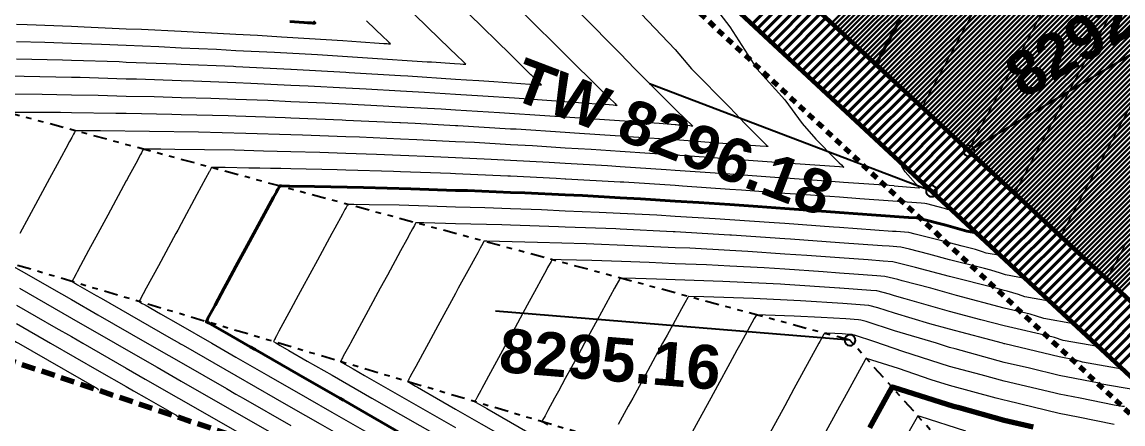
# Model space of a CAD drawing. Extents: x 2799052 to 2815686, y 1319509 to 1336143.
# Drawn here: x 2807509 to 2807529.06, y 1327782.17 to 1327789.5 of the extents above; entities that cross this region are included whole.
import ezdxf

# ---------------------------------------------------------------- set-up
doc = ezdxf.new("R2010")
doc.units = 0
doc.header["$LTSCALE"] = 0.5
doc.header["$MEASUREMENT"] = 0
for name, pattern in [('DASHED', [0.75, 0.5, -0.25]), ('DIVIDE', [1.25, 0.5, -0.25, 0, -0.25, 0, -0.25]), ('HIDDEN', [0.375, 0.25, -0.125])]:
    doc.linetypes.add(name, pattern=pattern)
for name, color, linetype, lineweight in [('C-PRKG-CONC', 2, 'Continuous', 40), ('C-Road-Asph-Hach', 110, 'Continuous', 30), ('C-Strm-Foun-Dran', 6, 'HIDDEN', 70), ('C-TOPO-BDRY', 5, 'DASHED', 70), ('C-Topo-Cont-10th', 8, 'Continuous', 13), ('C-TOPO-CONT-1FT', 7, 'Continuous', 40), ('C-TOPO-CONT-5FT', 6, 'Continuous', 70), ('C-Topo-Ridg', 160, 'DIVIDE', 25), ('C-TOPO-SPOT', 2, 'Continuous', 25), ('C-WALL', 6, 'Continuous', 60), ('C-Wall-Hach', 130, 'Continuous', 40)]:
    doc.layers.add(name, color=color, linetype=linetype, lineweight=lineweight)
doc.layers.add('C-Road-Asph-Hach-Bdry', color=64, linetype='Continuous', lineweight=25, plot=False)
doc.layers.add('C-TOPO-USER', color=40, linetype='Continuous')
doc.styles.add('Swiss 721 BT', font='swissb.ttf', dxfattribs={"height": 2})

msp = doc.modelspace()

# ---------------------------------------------------------------- linework, layer by layer
at = {"color": 0, "linetype": 'ByBlock'}
for centre, start, end in [((2807526.25, 1327787.146, 8292.799), 136.8255, 316.8255), ((2807526.25, 1327787.146, 8292.799), 316.8255, 136.8255), ((2807525.569, 1327786.414, 8296.184), 137.0444, 317.0444), ((2807525.569, 1327786.414, 8296.184), 317.0444, 137.0444), ((2807524.083, 1327783.699, 8295.163), 131.3451, 311.3451), ((2807524.083, 1327783.699, 8295.163), 311.3451, 131.3451)]:
    msp.add_arc(centre, 0.1, start, end, dxfattribs=at)
at = {"layer": 'C-PRKG-CONC'}
for p, q in [((2807526.593, 1327786.827), (2807507.963, 1327804.165)), ((2807544.894, 1327769.795), (2807526.593, 1327786.827))]:
    msp.add_line(p, q, dxfattribs=at)
at = {"layer": 'C-Road-Asph-Hach', "linetype": 'Continuous'}
for p, q in [((2807523.749, 1327789.474), (2807532.434, 1327798.158)), ((2807523.795, 1327789.431), (2807532.479, 1327798.115)), ((2807523.841, 1327789.389), (2807532.525, 1327798.072)), ((2807523.887, 1327789.346), (2807532.57, 1327798.029)), ((2807523.933, 1327789.303), (2807532.615, 1327797.986)), ((2807523.978, 1327789.261), (2807532.661, 1327797.943)), ((2807524.024, 1327789.218), (2807532.706, 1327797.9)), ((2807524.07, 1327789.176), (2807532.752, 1327797.857)), ((2807524.116, 1327789.133), (2807532.797, 1327797.814)), ((2807524.162, 1327789.09), (2807532.842, 1327797.771)), ((2807524.207, 1327789.048), (2807532.888, 1327797.728)), ((2807524.253, 1327789.005), (2807532.933, 1327797.685)), ((2807524.299, 1327788.962), (2807532.979, 1327797.642)), ((2807524.345, 1327788.92), (2807533.024, 1327797.599)), ((2807524.39, 1327788.877), (2807533.069, 1327797.556)), ((2807524.436, 1327788.835), (2807533.115, 1327797.513)), ((2807524.482, 1327788.792), (2807533.16, 1327797.47)), ((2807524.528, 1327788.749), (2807533.206, 1327797.427)), ((2807524.574, 1327788.707), (2807533.251, 1327797.384)), ((2807524.619, 1327788.664), (2807533.296, 1327797.341)), ((2807524.665, 1327788.622), (2807533.342, 1327797.298)), ((2807524.711, 1327788.579), (2807533.387, 1327797.255)), ((2807524.757, 1327788.536), (2807533.433, 1327797.212)), ((2807524.802, 1327788.494), (2807533.478, 1327797.169)), ((2807524.848, 1327788.451), (2807533.523, 1327797.126)), ((2807524.894, 1327788.409), (2807533.569, 1327797.083)), ((2807524.94, 1327788.366), (2807533.614, 1327797.04)), ((2807524.986, 1327788.323), (2807533.66, 1327796.997)), ((2807525.031, 1327788.281), (2807533.705, 1327796.954)), ((2807525.077, 1327788.238), (2807533.75, 1327796.911)), ((2807525.123, 1327788.196), (2807533.796, 1327796.868)), ((2807525.169, 1327788.153), (2807533.841, 1327796.825)), ((2807525.214, 1327788.11), (2807533.886, 1327796.782)), ((2807525.26, 1327788.068), (2807533.932, 1327796.739)), ((2807525.306, 1327788.025), (2807533.977, 1327796.696)), ((2807525.352, 1327787.983), (2807534.023, 1327796.653)), ((2807525.398, 1327787.94), (2807534.068, 1327796.61)), ((2807525.443, 1327787.897), (2807534.113, 1327796.567)), ((2807525.489, 1327787.855), (2807534.159, 1327796.524)), ((2807525.535, 1327787.812), (2807534.204, 1327796.481)), ((2807525.581, 1327787.769), (2807534.25, 1327796.438)), ((2807525.627, 1327787.727), (2807534.295, 1327796.395)), ((2807525.672, 1327787.684), (2807534.34, 1327796.352)), ((2807525.718, 1327787.642), (2807534.386, 1327796.309)), ((2807525.764, 1327787.599), (2807534.431, 1327796.266)), ((2807525.81, 1327787.556), (2807534.477, 1327796.223)), ((2807525.855, 1327787.514), (2807534.522, 1327796.18)), ((2807525.901, 1327787.471), (2807534.567, 1327796.137)), ((2807525.947, 1327787.429), (2807534.613, 1327796.094)), ((2807525.993, 1327787.386), (2807534.658, 1327796.051)), ((2807526.039, 1327787.343), (2807534.704, 1327796.008)), ((2807526.084, 1327787.301), (2807534.749, 1327795.965)), ((2807526.13, 1327787.258), (2807534.794, 1327795.922)), ((2807526.176, 1327787.216), (2807534.84, 1327795.879)), ((2807526.222, 1327787.173), (2807534.885, 1327795.836)), ((2807526.267, 1327787.13), (2807534.931, 1327795.793)), ((2807526.313, 1327787.088), (2807534.976, 1327795.75)), ((2807526.359, 1327787.045), (2807535.021, 1327795.708)), ((2807526.405, 1327787.003), (2807535.067, 1327795.665)), ((2807526.451, 1327786.96), (2807535.112, 1327795.622)), ((2807526.496, 1327786.917), (2807535.158, 1327795.579)), ((2807526.542, 1327786.875), (2807535.203, 1327795.536)), ((2807526.588, 1327786.832), (2807535.248, 1327795.493)), ((2807526.634, 1327786.79), (2807535.294, 1327795.45)), ((2807526.679, 1327786.747), (2807535.339, 1327795.407)), ((2807526.725, 1327786.704), (2807535.385, 1327795.364)), ((2807526.771, 1327786.662), (2807535.43, 1327795.321)), ((2807526.817, 1327786.619), (2807535.475, 1327795.278)), ((2807526.863, 1327786.576), (2807535.521, 1327795.235)), ((2807526.908, 1327786.534), (2807535.566, 1327795.192)), ((2807526.954, 1327786.491), (2807535.612, 1327795.149)), ((2807527, 1327786.449), (2807535.657, 1327795.106)), ((2807527.046, 1327786.406), (2807535.702, 1327795.063)), ((2807527.092, 1327786.363), (2807535.748, 1327795.02)), ((2807527.137, 1327786.321), (2807535.793, 1327794.977)), ((2807527.183, 1327786.278), (2807535.838, 1327794.934)), ((2807527.229, 1327786.236), (2807535.884, 1327794.891)), ((2807527.275, 1327786.193), (2807535.929, 1327794.848)), ((2807527.32, 1327786.15), (2807535.975, 1327794.805)), ((2807527.366, 1327786.108), (2807536.02, 1327794.762)), ((2807527.412, 1327786.065), (2807536.065, 1327794.719)), ((2807527.458, 1327786.023), (2807536.111, 1327794.676)), ((2807527.504, 1327785.98), (2807536.156, 1327794.633)), ((2807527.549, 1327785.937), (2807536.202, 1327794.59)), ((2807527.595, 1327785.895), (2807536.247, 1327794.547)), ((2807527.641, 1327785.852), (2807536.292, 1327794.504)), ((2807527.687, 1327785.81), (2807536.338, 1327794.461)), ((2807527.732, 1327785.767), (2807536.383, 1327794.418)), ((2807527.778, 1327785.724), (2807536.429, 1327794.375)), ((2807527.824, 1327785.682), (2807536.474, 1327794.332)), ((2807527.87, 1327785.639), (2807536.519, 1327794.289)), ((2807527.916, 1327785.597), (2807536.565, 1327794.246)), ((2807527.961, 1327785.554), (2807536.61, 1327794.203)), ((2807528.007, 1327785.511), (2807536.656, 1327794.16)), ((2807528.053, 1327785.469), (2807536.701, 1327794.117)), ((2807528.099, 1327785.426), (2807536.746, 1327794.074)), ((2807528.144, 1327785.383), (2807536.792, 1327794.031)), ((2807528.19, 1327785.341), (2807536.837, 1327793.988)), ((2807528.236, 1327785.298), (2807536.883, 1327793.945)), ((2807528.282, 1327785.256), (2807536.928, 1327793.902)), ((2807528.328, 1327785.213), (2807536.973, 1327793.859)), ((2807528.373, 1327785.17), (2807537.019, 1327793.816)), ((2807528.419, 1327785.128), (2807537.064, 1327793.773)), ((2807528.465, 1327785.085), (2807537.11, 1327793.73)), ((2807528.511, 1327785.043), (2807537.155, 1327793.687)), ((2807528.557, 1327785), (2807537.2, 1327793.644)), ((2807528.602, 1327784.957), (2807537.246, 1327793.601)), ((2807528.648, 1327784.915), (2807537.291, 1327793.558)), ((2807528.694, 1327784.872), (2807537.337, 1327793.515)), ((2807528.74, 1327784.83), (2807537.382, 1327793.472)), ((2807528.785, 1327784.787), (2807537.427, 1327793.429)), ((2807528.831, 1327784.744), (2807537.473, 1327793.386)), ((2807528.877, 1327784.702), (2807537.518, 1327793.343)), ((2807528.923, 1327784.659), (2807537.563, 1327793.3)), ((2807528.969, 1327784.617), (2807537.609, 1327793.257)), ((2807529.014, 1327784.574), (2807537.654, 1327793.214)), ((2807525.581, 1327787.769), (2807525.581, 1327787.769)), ((2807528.511, 1327785.043), (2807528.511, 1327785.043))]:
    msp.add_line(p, q, dxfattribs=at)
at = {"layer": 'C-Road-Asph-Hach-Bdry'}
msp.add_line((2807544.894, 1327769.795), (2807507.963, 1327804.165), dxfattribs=at)
msp.add_circle((2807368.688, 1327825.522), 8317.007, dxfattribs=at)
at = {"layer": 'C-Strm-Foun-Dran'}
msp.add_line((2807511.8, 1327798.546), (2807546.434, 1327766.313), dxfattribs=at)
at = {"layer": 'C-TOPO-BDRY'}
msp.add_line((2807502.955, 1327785.296, 8305.199), (2807520.891, 1327779.246, 8305.199), dxfattribs=at)
at = {"layer": 'C-Topo-Cont-10th'}
for points, elevation in [([(2807526.239, 1327787.157), (2807526.239, 1327787.158), (2807526.239, 1327787.158), (2807526.239, 1327787.158), (2807526.24, 1327787.16), (2807526.5, 1327787.644), (2807526.638, 1327787.9), (2807526.895, 1327788.378), (2807526.988, 1327788.551), (2807527.038, 1327788.644), (2807527.337, 1327789.201), (2807527.575, 1327789.644), (2807527.687, 1327789.852), (2807527.895, 1327790.24), (2807528.036, 1327790.503), (2807528.112, 1327790.644), (2807528.385, 1327791.153), (2807528.648, 1327791.644), (2807528.735, 1327791.804), (2807528.895, 1327792.103), (2807529.084, 1327792.455)], 8292.8), ([(2807521.321, 1327790.368), (2807521.356, 1327790.297), (2807521.42, 1327790.169), (2807521.47, 1327790.069), (2807521.712, 1327789.644), (2807521.895, 1327789.405), (2807522.384, 1327788.644), (2807522.895, 1327788.08), (2807523.214, 1327787.644), (2807523.459, 1327787.362), (2807523.813, 1327787.004), (2807523.887, 1327786.932), (2807523.928, 1327786.891), (2807523.961, 1327786.859), (2807523.965, 1327786.855), (2807523.967, 1327786.854), (2807523.971, 1327786.85), (2807523.966, 1327786.85), (2807523.962, 1327786.85), (2807523.951, 1327786.851), (2807523.893, 1327786.855)], 8296.3), ([(2807527.08, 1327786.374), (2807527.085, 1327786.384), (2807527.109, 1327786.429), (2807527.225, 1327786.644), (2807527.459, 1327787.08), (2807527.762, 1327787.644), (2807527.808, 1327787.73), (2807527.895, 1327787.892), (2807528.158, 1327788.381), (2807528.298, 1327788.644), (2807528.507, 1327789.032), (2807528.835, 1327789.644), (2807528.856, 1327789.683), (2807528.895, 1327789.755), (2807529.205, 1327790.333)], 8292.7), ([(2807508.895, 1327788.824), (2807509.733, 1327788.805), (2807509.895, 1327788.799), (2807510.765, 1327788.774), (2807510.895, 1327788.767), (2807511.804, 1327788.735), (2807511.895, 1327788.73), (2807512.849, 1327788.689), (2807512.895, 1327788.686), (2807513.767, 1327788.644), (2807513.895, 1327788.637), (2807513.902, 1327788.637), (2807514.895, 1327788.581), (2807514.96, 1327788.578), (2807515.895, 1327788.521), (2807516.025, 1327788.514), (2807516.895, 1327788.456), (2807517.094, 1327788.444), (2807517.323, 1327788.43), (2807517.593, 1327788.411), (2807517.919, 1327788.388), (2807518.252, 1327788.364), (2807518.377, 1327788.355), (2807518.422, 1327788.351), (2807518.439, 1327788.35), (2807518.463, 1327788.35), (2807518.444, 1327788.367), (2807518.438, 1327788.374), (2807518.419, 1327788.392), (2807518.273, 1327788.534), (2807518.27, 1327788.536), (2807518.252, 1327788.554), (2807518.16, 1327788.644), (2807517.895, 1327788.905), (2807517.135, 1327789.644)], 8296.7), ([(2807508.895, 1327789.139), (2807509.411, 1327789.128), (2807509.895, 1327789.108), (2807510.447, 1327789.092), (2807510.895, 1327789.071), (2807511.489, 1327789.05), (2807511.895, 1327789.028), (2807512.538, 1327789), (2807512.895, 1327788.979), (2807513.594, 1327788.945), (2807514.38, 1327788.901), (2807515.291, 1327788.845), (2807516.376, 1327788.773), (2807516.459, 1327788.768), (2807516.879, 1327788.739), (2807516.983, 1327788.731), (2807517.037, 1327788.727), (2807517.058, 1327788.725), (2807517.086, 1327788.725), (2807517.063, 1327788.746), (2807517.056, 1327788.753), (2807517.034, 1327788.775), (2807516.917, 1327788.888), (2807516.787, 1327789.013), (2807516.393, 1327789.395), (2807516.137, 1327789.644)], 8296.8), ([(2807518.144, 1327789.644), (2807518.895, 1327788.905), (2807519.155, 1327788.644), (2807519.287, 1327788.513), (2807519.588, 1327788.22), (2807519.675, 1327788.135), (2807519.687, 1327788.123), (2807519.805, 1327788.009), (2807519.819, 1327787.994), (2807519.825, 1327787.989), (2807519.84, 1327787.975), (2807519.821, 1327787.975), (2807519.807, 1327787.976), (2807519.77, 1327787.979)], 8296.6), ([(2807519.177, 1327789.644), (2807519.895, 1327788.921), (2807520.16, 1327788.644), (2807520.422, 1327788.38), (2807520.797, 1327788.01), (2807520.924, 1327787.886), (2807521.079, 1327787.734), (2807521.101, 1327787.712), (2807521.19, 1327787.626), (2807521.201, 1327787.614), (2807521.205, 1327787.61), (2807521.217, 1327787.6), (2807521.202, 1327787.6), (2807521.192, 1327787.601), (2807521.164, 1327787.603), (2807521.004, 1327787.615)], 8296.5), ([(2807520.281, 1327789.644), (2807520.895, 1327788.994), (2807521.194, 1327788.644), (2807521.895, 1327787.939), (2807522.17, 1327787.644), (2807522.306, 1327787.507), (2807522.483, 1327787.333), (2807522.514, 1327787.302), (2807522.576, 1327787.242), (2807522.583, 1327787.235), (2807522.586, 1327787.232), (2807522.594, 1327787.225), (2807522.584, 1327787.225), (2807522.577, 1327787.225), (2807522.558, 1327787.227), (2807522.448, 1327787.235)], 8296.4), ([(2807525.397, 1327787.94), (2807525.43, 1327788.001), (2807525.435, 1327788.011), (2807525.447, 1327788.033), (2807525.468, 1327788.071), (2807525.776, 1327788.644), (2807525.818, 1327788.721), (2807525.895, 1327788.865), (2807526.167, 1327789.371), (2807526.314, 1327789.644)], 8292.9), ([(2807508.895, 1327789.454), (2807509.089, 1327789.45), (2807509.895, 1327789.417), (2807510.128, 1327789.41), (2807510.895, 1327789.374), (2807511.174, 1327789.364), (2807511.895, 1327789.326), (2807512.227, 1327789.312), (2807512.895, 1327789.272), (2807513.286, 1327789.253), (2807513.725, 1327789.228), (2807514.234, 1327789.197), (2807514.842, 1327789.157), (2807515.168, 1327789.137), (2807515.506, 1327789.113), (2807515.589, 1327789.107), (2807515.651, 1327789.102), (2807515.676, 1327789.1), (2807515.71, 1327789.1), (2807515.683, 1327789.124), (2807515.674, 1327789.133), (2807515.648, 1327789.159), (2807515.583, 1327789.222), (2807515.276, 1327789.517)], 8296.9), ([(2807519.77, 1327787.979), (2807519.625, 1327787.99), (2807519.465, 1327788.001), (2807518.647, 1327788.059), (2807517.97, 1327788.106), (2807517.395, 1327788.143), (2807516.895, 1327788.173), (2807516.328, 1327788.21), (2807515.895, 1327788.233), (2807515.267, 1327788.272), (2807514.895, 1327788.289), (2807514.212, 1327788.327), (2807513.895, 1327788.339), (2807513.163, 1327788.376), (2807512.895, 1327788.385), (2807512.12, 1327788.418), (2807511.895, 1327788.424), (2807511.085, 1327788.454), (2807510.895, 1327788.457), (2807510.057, 1327788.482), (2807509.895, 1327788.483), (2807509.036, 1327788.502), (2807508.152, 1327788.515)], 8296.6), ([(2807521.004, 1327787.615), (2807520.974, 1327787.617), (2807520.944, 1327787.619), (2807520.917, 1327787.621), (2807520.895, 1327787.623), (2807520.604, 1327787.644), (2807519.702, 1327787.708), (2807518.616, 1327787.783), (2807517.696, 1327787.842), (2807516.895, 1327787.889), (2807516.632, 1327787.907), (2807515.895, 1327787.945), (2807515.574, 1327787.965), (2807514.895, 1327787.996), (2807514.521, 1327788.017), (2807513.895, 1327788.042), (2807513.476, 1327788.063), (2807512.895, 1327788.081), (2807512.438, 1327788.101), (2807511.895, 1327788.114), (2807511.406, 1327788.132), (2807510.895, 1327788.141), (2807510.382, 1327788.156), (2807509.895, 1327788.161), (2807509.366, 1327788.173), (2807508.82, 1327788.181)], 8296.5), ([(2807527.921, 1327785.591), (2807527.931, 1327785.61), (2807527.932, 1327785.611), (2807527.932, 1327785.611), (2807527.932, 1327785.612), (2807527.933, 1327785.612), (2807527.933, 1327785.613), (2807527.934, 1327785.614), (2807527.935, 1327785.617), (2807527.938, 1327785.622), (2807527.95, 1327785.644), (2807528.28, 1327786.259), (2807528.486, 1327786.644), (2807528.629, 1327786.91), (2807528.895, 1327787.406), (2807528.978, 1327787.561), (2807529.022, 1327787.644), (2807529.327, 1327788.212)], 8292.6), ([(2807522.448, 1327787.235), (2807522.03, 1327787.265), (2807521.589, 1327787.297), (2807521.215, 1327787.324), (2807520.895, 1327787.346), (2807520.138, 1327787.4), (2807519.895, 1327787.416), (2807519.065, 1327787.473), (2807518.895, 1327787.483), (2807517.998, 1327787.541), (2807517.895, 1327787.546), (2807516.936, 1327787.603), (2807516.895, 1327787.605), (2807516.163, 1327787.644), (2807515.895, 1327787.658), (2807515.88, 1327787.659), (2807514.895, 1327787.704), (2807514.831, 1327787.707), (2807513.895, 1327787.744), (2807513.79, 1327787.749), (2807512.895, 1327787.778), (2807512.755, 1327787.784), (2807511.895, 1327787.805), (2807511.727, 1327787.811), (2807510.895, 1327787.826), (2807510.707, 1327787.831), (2807509.895, 1327787.839), (2807509.695, 1327787.844), (2807509.489, 1327787.847), (2807509.281, 1327787.848), (2807509.077, 1327787.848), (2807508.805, 1327787.85)], 8296.4), ([(2807523.893, 1327786.855), (2807523.087, 1327786.913), (2807522.234, 1327786.974), (2807521.513, 1327787.026), (2807520.895, 1327787.07), (2807520.436, 1327787.102), (2807519.895, 1327787.137), (2807519.365, 1327787.174), (2807518.895, 1327787.2), (2807518.3, 1327787.239), (2807517.895, 1327787.259), (2807517.241, 1327787.298), (2807516.895, 1327787.313), (2807516.189, 1327787.35), (2807515.895, 1327787.36), (2807515.143, 1327787.396), (2807514.895, 1327787.402), (2807514.105, 1327787.434), (2807513.895, 1327787.438), (2807513.074, 1327787.465), (2807512.209, 1327787.487), (2807511.319, 1327787.502), (2807510.425, 1327787.511), (2807510.354, 1327787.512), (2807510.035, 1327787.514), (2807509.974, 1327787.514), (2807509.969, 1327787.514), (2807509.967, 1327787.514), (2807509.963, 1327787.505), (2807509.952, 1327787.485), (2807509.933, 1327787.451), (2807509.901, 1327787.392), (2807509.863, 1327787.321), (2807509.794, 1327787.194), (2807509.637, 1327786.902), (2807509.497, 1327786.644), (2807509.286, 1327786.252), (2807508.958, 1327785.644)], 8296.3), ([(2807524.888, 1327786.508), (2807523.965, 1327786.574), (2807523.895, 1327786.579), (2807522.992, 1327786.644), (2807522.879, 1327786.652), (2807521.81, 1327786.728), (2807520.895, 1327786.793), (2807520.734, 1327786.804), (2807519.895, 1327786.858), (2807519.664, 1327786.874), (2807518.895, 1327786.918), (2807518.602, 1327786.937), (2807517.895, 1327786.972), (2807517.546, 1327786.993), (2807516.895, 1327787.02), (2807516.497, 1327787.042), (2807515.895, 1327787.063), (2807515.455, 1327787.083), (2807514.895, 1327787.099), (2807514.421, 1327787.118), (2807513.895, 1327787.128), (2807513.394, 1327787.145), (2807512.866, 1327787.158), (2807512.324, 1327787.167), (2807511.778, 1327787.173), (2807511.527, 1327787.177), (2807511.265, 1327787.179), (2807511.215, 1327787.179), (2807511.21, 1327787.179), (2807511.208, 1327787.179), (2807511.204, 1327787.17), (2807511.194, 1327787.152), (2807511.173, 1327787.113), (2807511.154, 1327787.079), (2807511.068, 1327786.919), (2807510.919, 1327786.644), (2807510.91, 1327786.628), (2807510.895, 1327786.6), (2807510.56, 1327785.979), (2807510.379, 1327785.644), (2807510.209, 1327785.33), (2807510.063, 1327785.059), (2807510, 1327784.942), (2807509.98, 1327784.905), (2807509.94, 1327784.83), (2807509.932, 1327784.817), (2807509.909, 1327784.773), (2807509.906, 1327784.768), (2807509.911, 1327784.765), (2807509.969, 1327784.731), (2807510.006, 1327784.71), (2807510.348, 1327784.514), (2807510.438, 1327784.463), (2807511.673, 1327783.755), (2807511.867, 1327783.644), (2807511.885, 1327783.633), (2807511.895, 1327783.627), (2807511.933, 1327783.605), (2807512.895, 1327783.054), (2807513.611, 1327782.644), (2807513.895, 1327782.481), (2807514.427, 1327782.176), (2807514.895, 1327781.907)], 8296.2), ([(2807525.942, 1327786.067), (2807525.941, 1327786.067), (2807525.863, 1327786.08), (2807525.844, 1327786.087), (2807525.805, 1327786.099), (2807525.689, 1327786.13), (2807525.481, 1327786.183), (2807525.447, 1327786.191), (2807525.378, 1327786.196), (2807524.262, 1327786.276), (2807523.895, 1327786.303), (2807523.185, 1327786.354), (2807522.895, 1327786.374), (2807522.108, 1327786.431), (2807521.895, 1327786.446), (2807521.032, 1327786.507), (2807520.895, 1327786.514), (2807519.964, 1327786.575), (2807519.895, 1327786.578), (2807518.904, 1327786.635), (2807518.895, 1327786.635), (2807518.732, 1327786.644), (2807517.895, 1327786.685), (2807517.851, 1327786.688), (2807516.895, 1327786.728), (2807516.805, 1327786.733), (2807515.895, 1327786.765), (2807515.768, 1327786.771), (2807514.895, 1327786.795), (2807514.737, 1327786.802), (2807513.895, 1327786.819), (2807513.714, 1327786.824), (2807513.524, 1327786.829), (2807513.328, 1327786.833), (2807513.131, 1327786.835), (2807512.7, 1327786.842), (2807512.495, 1327786.844), (2807512.456, 1327786.843), (2807512.451, 1327786.844), (2807512.449, 1327786.843), (2807512.445, 1327786.836), (2807512.437, 1327786.819), (2807512.412, 1327786.775), (2807512.407, 1327786.766), (2807512.341, 1327786.644), (2807512.184, 1327786.354), (2807511.895, 1327785.82), (2807511.833, 1327785.706), (2807511.8, 1327785.644), (2807511.482, 1327785.056), (2807511.259, 1327784.644), (2807511.204, 1327784.541), (2807511.162, 1327784.464), (2807511.153, 1327784.447), (2807511.132, 1327784.407), (2807511.129, 1327784.403), (2807511.134, 1327784.4), (2807511.187, 1327784.37), (2807511.238, 1327784.341), (2807511.519, 1327784.18), (2807511.841, 1327783.995), (2807512.454, 1327783.644), (2807512.895, 1327783.391), (2807513.488, 1327783.051), (2807514.198, 1327782.644), (2807514.641, 1327782.39), (2807514.895, 1327782.244), (2807515.832, 1327781.707)], 8296.1), ([(2807524.888, 1327786.508), (2807525.337, 1327786.475), (2807525.345, 1327786.475), (2807525.347, 1327786.475), (2807525.347, 1327786.475), (2807525.348, 1327786.475), (2807525.347, 1327786.475), (2807525.347, 1327786.475), (2807525.346, 1327786.476), (2807525.342, 1327786.48), (2807525.325, 1327786.497), (2807525.088, 1327786.768), (2807525.029, 1327786.864), (2807525.008, 1327786.908), (2807524.995, 1327786.934), (2807524.986, 1327786.952), (2807524.981, 1327786.962)], 8296.2), ([(2807503.829, 1327786.663), (2807503.794, 1327786.598), (2807503.79, 1327786.591), (2807503.798, 1327786.587), (2807503.848, 1327786.558), (2807503.999, 1327786.471), (2807504.319, 1327786.288), (2807504.814, 1327786.004), (2807505.442, 1327785.644), (2807505.895, 1327785.384), (2807506.503, 1327785.035), (2807506.895, 1327784.811), (2807507.187, 1327784.644), (2807508.847, 1327783.692), (2807508.895, 1327783.664), (2807508.931, 1327783.644), (2807509.175, 1327783.504), (2807510.357, 1327782.826), (2807510.379, 1327782.813), (2807510.381, 1327782.802), (2807510.381, 1327782.802), (2807510.382, 1327782.792), (2807510.382, 1327782.791)], 8296.7), ([(2807526.832, 1327785.239), (2807526.828, 1327785.239), (2807526.565, 1327785.285), (2807526.498, 1327785.307), (2807526.368, 1327785.348), (2807526.125, 1327785.413), (2807525.895, 1327785.472), (2807525.76, 1327785.508), (2807525.271, 1327785.631), (2807525.156, 1327785.66), (2807524.924, 1327785.676), (2807524.858, 1327785.681), (2807523.895, 1327785.75), (2807523.78, 1327785.758), (2807522.895, 1327785.822), (2807522.703, 1327785.836), (2807521.895, 1327785.892), (2807521.628, 1327785.911), (2807520.895, 1327785.953), (2807520.564, 1327785.974), (2807519.895, 1327786.006), (2807519.51, 1327786.028), (2807518.895, 1327786.052), (2807518.465, 1327786.074), (2807517.895, 1327786.091), (2807517.427, 1327786.111), (2807516.895, 1327786.123), (2807516.397, 1327786.141), (2807515.87, 1327786.156), (2807515.324, 1327786.167), (2807515.045, 1327786.172), (2807514.955, 1327786.173), (2807514.938, 1327786.173), (2807514.932, 1327786.173), (2807514.931, 1327786.173), (2807514.928, 1327786.167), (2807514.921, 1327786.154), (2807514.9, 1327786.116), (2807514.879, 1327786.077), (2807514.836, 1327785.997), (2807514.697, 1327785.742), (2807514.644, 1327785.644), (2807514.38, 1327785.158), (2807514.101, 1327784.644), (2807514.029, 1327784.51), (2807513.895, 1327784.263), (2807513.677, 1327783.861), (2807513.631, 1327783.776), (2807513.611, 1327783.738), (2807513.606, 1327783.73), (2807513.594, 1327783.709), (2807513.578, 1327783.677), (2807513.576, 1327783.674), (2807513.579, 1327783.672), (2807513.621, 1327783.648), (2807513.701, 1327783.602), (2807513.86, 1327783.511), (2807514.195, 1327783.319), (2807514.646, 1327783.06), (2807515.372, 1327782.644), (2807515.895, 1327782.344), (2807516.597, 1327781.941)], 8295.9), ([(2807527.277, 1327784.825), (2807527.272, 1327784.825), (2807526.916, 1327784.887), (2807526.826, 1327784.917), (2807526.649, 1327784.972), (2807526.536, 1327785.003), (2807525.895, 1327785.165), (2807525.518, 1327785.266), (2807525.166, 1327785.355), (2807525.01, 1327785.394), (2807524.797, 1327785.409), (2807524.67, 1327785.418), (2807523.895, 1327785.474), (2807523.001, 1327785.538), (2807522.895, 1327785.545), (2807521.926, 1327785.613), (2807521.895, 1327785.614), (2807521.391, 1327785.644), (2807520.895, 1327785.672), (2807520.864, 1327785.674), (2807519.895, 1327785.72), (2807519.814, 1327785.725), (2807518.895, 1327785.76), (2807518.772, 1327785.766), (2807517.895, 1327785.793), (2807517.739, 1327785.8), (2807516.895, 1327785.819), (2807516.713, 1327785.826), (2807516.52, 1327785.831), (2807516.32, 1327785.835), (2807516.218, 1327785.837), (2807516.185, 1327785.837), (2807516.179, 1327785.837), (2807516.173, 1327785.837), (2807516.172, 1327785.837), (2807516.169, 1327785.832), (2807516.163, 1327785.821), (2807516.145, 1327785.788), (2807516.111, 1327785.725), (2807516.046, 1327785.606), (2807516.04, 1327785.595), (2807516.03, 1327785.576), (2807516.006, 1327785.532), (2807515.895, 1327785.328), (2807515.654, 1327784.885), (2807515.523, 1327784.644), (2807515.302, 1327784.237), (2807514.98, 1327783.644), (2807514.967, 1327783.62), (2807514.851, 1327783.405), (2807514.835, 1327783.375), (2807514.826, 1327783.359), (2807514.815, 1327783.339), (2807514.8, 1327783.312), (2807514.799, 1327783.309), (2807514.802, 1327783.307), (2807514.838, 1327783.287), (2807514.933, 1327783.232), (2807515.03, 1327783.176), (2807515.236, 1327783.058), (2807515.96, 1327782.644), (2807516.895, 1327782.107)], 8295.8), ([(2807527.721, 1327784.411), (2807527.715, 1327784.411), (2807527.267, 1327784.489), (2807527.153, 1327784.528), (2807526.947, 1327784.591), (2807526.895, 1327784.603), (2807526.744, 1327784.644), (2807525.895, 1327784.859), (2807525.276, 1327785.025), (2807525.061, 1327785.079), (2807524.865, 1327785.128), (2807524.685, 1327785.141), (2807524.412, 1327785.16), (2807523.895, 1327785.198), (2807523.298, 1327785.24), (2807522.895, 1327785.268), (2807522.224, 1327785.315), (2807521.895, 1327785.33), (2807521.166, 1327785.373), (2807520.895, 1327785.382), (2807520.119, 1327785.419), (2807519.278, 1327785.452), (2807518.388, 1327785.479), (2807517.468, 1327785.5), (2807517.419, 1327785.502), (2807517.414, 1327785.502), (2807517.413, 1327785.502), (2807517.411, 1327785.497), (2807517.406, 1327785.488), (2807517.391, 1327785.461), (2807517.343, 1327785.373), (2807517.299, 1327785.293), (2807517.245, 1327785.194), (2807517.149, 1327785.017), (2807516.946, 1327784.644), (2807516.928, 1327784.611), (2807516.895, 1327784.551), (2807516.575, 1327783.963), (2807516.402, 1327783.644), (2807516.294, 1327783.444), (2807516.171, 1327783.218), (2807516.102, 1327783.092), (2807516.065, 1327783.024), (2807516.045, 1327782.987), (2807516.036, 1327782.97), (2807516.023, 1327782.947), (2807516.022, 1327782.944), (2807516.025, 1327782.943), (2807516.055, 1327782.926), (2807516.164, 1327782.863), (2807516.201, 1327782.842), (2807516.277, 1327782.798), (2807516.547, 1327782.644), (2807516.895, 1327782.444), (2807517.363, 1327782.175), (2807518.291, 1327781.644)], 8295.7), ([(2807528.763, 1327784.808), (2807528.772, 1327784.825), (2807528.786, 1327784.852), (2807528.791, 1327784.86), (2807528.796, 1327784.871), (2807528.804, 1327784.886), (2807528.816, 1327784.907), (2807528.833, 1327784.94), (2807528.864, 1327784.998), (2807528.932, 1327785.125), (2807529.1, 1327785.438)], 8292.5), ([(2807528.166, 1327783.997), (2807528.159, 1327783.997), (2807527.618, 1327784.092), (2807527.48, 1327784.138), (2807527.365, 1327784.173), (2807526.895, 1327784.281), (2807526.027, 1327784.512), (2807525.895, 1327784.547), (2807525.554, 1327784.644), (2807525.035, 1327784.783), (2807524.956, 1327784.803), (2807524.719, 1327784.862), (2807524.573, 1327784.873), (2807524.154, 1327784.903), (2807523.895, 1327784.921), (2807523.596, 1327784.943), (2807522.895, 1327784.991), (2807522.522, 1327785.017), (2807521.895, 1327785.046), (2807521.468, 1327785.071), (2807520.895, 1327785.09), (2807520.426, 1327785.113), (2807519.917, 1327785.133), (2807519.378, 1327785.149), (2807518.822, 1327785.162), (2807518.659, 1327785.166), (2807518.655, 1327785.167), (2807518.654, 1327785.167), (2807518.652, 1327785.163), (2807518.648, 1327785.155), (2807518.636, 1327785.133), (2807518.574, 1327785.021), (2807518.552, 1327784.979), (2807518.45, 1327784.792), (2807518.369, 1327784.644), (2807518.202, 1327784.337), (2807517.895, 1327783.774), (2807517.849, 1327783.69), (2807517.824, 1327783.644), (2807517.497, 1327783.042), (2807517.411, 1327782.885), (2807517.374, 1327782.817), (2807517.354, 1327782.779), (2807517.296, 1327782.672), (2807517.264, 1327782.614), (2807517.256, 1327782.6), (2807517.246, 1327782.582), (2807517.245, 1327782.58), (2807517.247, 1327782.578), (2807517.272, 1327782.564), (2807517.38, 1327782.502), (2807517.465, 1327782.453), (2807518.762, 1327781.71)], 8295.6), ([(2807508.775, 1327785.08), (2807509.036, 1327784.93), (2807509.535, 1327784.644), (2807509.895, 1327784.437), (2807510.378, 1327784.16), (2807511.279, 1327783.644), (2807511.671, 1327783.419), (2807511.895, 1327783.291), (2807512.722, 1327782.816), (2807512.895, 1327782.717), (2807513.024, 1327782.644), (2807513.895, 1327782.144)], 8296.3), ([(2807528.611, 1327783.583), (2807528.602, 1327783.583), (2807527.969, 1327783.694), (2807527.808, 1327783.748), (2807527.783, 1327783.755), (2807526.895, 1327783.958), (2807526.466, 1327784.072), (2807525.895, 1327784.222), (2807525.087, 1327784.452), (2807524.895, 1327784.508), (2807524.805, 1327784.538), (2807524.574, 1327784.596), (2807524.461, 1327784.604), (2807523.896, 1327784.645), (2807523.895, 1327784.645), (2807523.893, 1327784.645), (2807522.895, 1327784.714), (2807522.82, 1327784.719), (2807521.895, 1327784.762), (2807521.769, 1327784.769), (2807520.895, 1327784.798), (2807520.732, 1327784.806), (2807520.556, 1327784.813), (2807520.369, 1327784.819), (2807520.176, 1327784.823), (2807519.899, 1327784.831), (2807519.896, 1327784.831), (2807519.895, 1327784.831), (2807519.893, 1327784.828), (2807519.89, 1327784.823), (2807519.881, 1327784.805), (2807519.806, 1327784.669), (2807519.805, 1327784.666), (2807519.792, 1327784.644), (2807519.476, 1327784.063), (2807519.247, 1327783.644), (2807519.123, 1327783.416), (2807518.895, 1327782.998), (2807518.77, 1327782.769), (2807518.702, 1327782.644), (2807518.578, 1327782.416), (2807518.526, 1327782.32), (2807518.483, 1327782.242), (2807518.477, 1327782.231), (2807518.469, 1327782.217), (2807518.468, 1327782.215), (2807518.47, 1327782.214), (2807518.489, 1327782.203), (2807518.572, 1327782.155)], 8295.5), ([(2807508.948, 1327784.644), (2807509.895, 1327784.101), (2807510.692, 1327783.644), (2807510.895, 1327783.527), (2807511.457, 1327783.205), (2807511.895, 1327782.954), (2807512.437, 1327782.644), (2807513.511, 1327782.027)], 8296.4), ([(2807529.056, 1327783.169), (2807529.046, 1327783.17), (2807528.319, 1327783.296), (2807528.204, 1327783.335), (2807527.895, 1327783.395), (2807526.907, 1327783.632), (2807526.895, 1327783.635), (2807526.863, 1327783.644), (2807525.895, 1327783.897), (2807525.541, 1327783.998), (2807524.895, 1327784.188), (2807524.591, 1327784.29), (2807524.428, 1327784.331), (2807524.349, 1327784.336), (2807523.95, 1327784.365), (2807523.179, 1327784.418), (2807522.327, 1327784.457), (2807521.421, 1327784.488), (2807521.139, 1327784.496), (2807521.136, 1327784.496), (2807521.136, 1327784.496), (2807521.135, 1327784.494), (2807521.133, 1327784.49), (2807521.126, 1327784.477), (2807521.072, 1327784.378), (2807521.013, 1327784.271), (2807520.933, 1327784.125), (2807520.75, 1327783.789), (2807520.67, 1327783.644), (2807520.4, 1327783.148), (2807520.124, 1327782.644), (2807520.043, 1327782.495), (2807519.861, 1327782.161)], 8295.4), ([(2807508.895, 1327784.337), (2807509.613, 1327783.926), (2807509.895, 1327783.764), (2807510.105, 1327783.644), (2807510.895, 1327783.191), (2807511.243, 1327782.991), (2807511.849, 1327782.644), (2807513.175, 1327781.884)], 8296.5), ([(2807508.895, 1327784.001), (2807509.518, 1327783.644), (2807510.402, 1327783.137), (2807510.895, 1327782.854), (2807511.029, 1327782.777), (2807511.262, 1327782.644), (2807511.772, 1327782.351), (2807511.799, 1327782.336), (2807511.82, 1327782.324), (2807511.821, 1327782.315), (2807511.821, 1327782.314), (2807511.822, 1327782.306), (2807511.822, 1327782.305)], 8296.6), ([(2807529.489, 1327782.756), (2807528.67, 1327782.899), (2807528.625, 1327782.914), (2807527.895, 1327783.057), (2807527.352, 1327783.187), (2807526.895, 1327783.292), (2807525.999, 1327783.54), (2807525.895, 1327783.567), (2807525.657, 1327783.644), (2807524.895, 1327783.868), (2807524.377, 1327784.041), (2807524.283, 1327784.065), (2807524.237, 1327784.068), (2807524.006, 1327784.085), (2807523.56, 1327784.115), (2807523.066, 1327784.138), (2807522.542, 1327784.156), (2807522.378, 1327784.16), (2807522.377, 1327784.16), (2807522.377, 1327784.16), (2807522.376, 1327784.159), (2807522.375, 1327784.157), (2807522.371, 1327784.15), (2807522.34, 1327784.092), (2807522.218, 1327783.869), (2807522.094, 1327783.644), (2807522.024, 1327783.515), (2807521.895, 1327783.28), (2807521.67, 1327782.869), (2807521.547, 1327782.644), (2807521.317, 1327782.222), (2807521.001, 1327781.644)], 8295.3), ([(2807529.088, 1327782.489), (2807529.047, 1327782.491), (2807528.895, 1327782.516), (2807528.275, 1327782.644), (2807527.895, 1327782.718), (2807527.797, 1327782.742), (2807526.895, 1327782.949), (2807526.473, 1327783.065), (2807525.895, 1327783.219), (2807525.049, 1327783.49), (2807524.534, 1327783.668), (2807524.163, 1327783.793), (2807524.137, 1327783.799), (2807524.125, 1327783.8), (2807524.062, 1327783.804), (2807523.94, 1327783.813), (2807523.806, 1327783.819), (2807523.663, 1327783.824), (2807523.618, 1327783.825), (2807523.618, 1327783.825), (2807523.618, 1327783.825), (2807523.618, 1327783.825), (2807523.617, 1327783.824), (2807523.616, 1327783.822), (2807523.608, 1327783.806), (2807523.535, 1327783.674), (2807523.518, 1327783.644), (2807523.063, 1327782.811), (2807522.895, 1327782.505), (2807522.59, 1327781.948)], 8295.2), ([(2807528.895, 1327782.161), (2807528.243, 1327782.295), (2807527.895, 1327782.363), (2807526.948, 1327782.591), (2807526.895, 1327782.603), (2807526.749, 1327782.644), (2807525.895, 1327782.871), (2807525.561, 1327782.978), (2807524.97, 1327783.183), (2807524.387, 1327783.368), (2807524.377, 1327783.371), (2807524.377, 1327783.371), (2807524.375, 1327783.367), (2807524.36, 1327783.339), (2807523.979, 1327782.644), (2807523.949, 1327782.59), (2807523.895, 1327782.492), (2807523.248, 1327781.315)], 8295.1), ([(2807526.195, 1327782.044), (2807525.362, 1327782.309), (2807525.32, 1327782.32), (2807525.319, 1327782.319), (2807525.311, 1327782.306), (2807525.283, 1327782.255), (2807524.939, 1327781.644)], 8294.9)]:
    msp.add_lwpolyline(points, dxfattribs=dict(at, elevation=elevation))
at = {"layer": 'C-TOPO-CONT-1FT'}
for points, elevation in [([(2807514.302, 1327789.502), (2807514.333, 1327789.475), (2807514.295, 1327789.475), (2807514.266, 1327789.478), (2807514.196, 1327789.483), (2807514.133, 1327789.488), (2807513.878, 1327789.506)], 8297), ([(2807524.556, 1327788.723), (2807524.621, 1327788.845), (2807524.631, 1327788.863), (2807524.647, 1327788.892), (2807524.895, 1327789.353), (2807524.997, 1327789.542)], 8293), ([(2807526.387, 1327785.653), (2807526.385, 1327785.653), (2807526.214, 1327785.683), (2807526.171, 1327785.697), (2807526.086, 1327785.724), (2807525.832, 1327785.792), (2807525.376, 1327785.907), (2807525.301, 1327785.925), (2807525.151, 1327785.936), (2807524.56, 1327785.979), (2807523.895, 1327786.026), (2807523.483, 1327786.056), (2807522.895, 1327786.098), (2807522.405, 1327786.133), (2807521.895, 1327786.169), (2807521.33, 1327786.209), (2807520.895, 1327786.234), (2807520.264, 1327786.274), (2807519.895, 1327786.292), (2807519.207, 1327786.332), (2807518.895, 1327786.344), (2807518.158, 1327786.381), (2807517.895, 1327786.389), (2807517.116, 1327786.423), (2807516.895, 1327786.428), (2807516.082, 1327786.457), (2807515.22, 1327786.481), (2807514.328, 1327786.499), (2807513.873, 1327786.507), (2807513.725, 1327786.508), (2807513.697, 1327786.508), (2807513.692, 1327786.508), (2807513.69, 1327786.508), (2807513.687, 1327786.501), (2807513.679, 1327786.487), (2807513.655, 1327786.444), (2807513.647, 1327786.429), (2807513.631, 1327786.398), (2807513.578, 1327786.302), (2807513.458, 1327786.08), (2807513.221, 1327785.644), (2807513.107, 1327785.432), (2807512.895, 1327785.041), (2807512.755, 1327784.783), (2807512.68, 1327784.644), (2807512.513, 1327784.335), (2807512.407, 1327784.14), (2807512.384, 1327784.097), (2807512.374, 1327784.078), (2807512.355, 1327784.042), (2807512.352, 1327784.038), (2807512.357, 1327784.036), (2807512.404, 1327784.009), (2807512.469, 1327783.971), (2807512.689, 1327783.845), (2807513.154, 1327783.579), (2807513.244, 1327783.527), (2807514.036, 1327783.073), (2807514.785, 1327782.644), (2807514.855, 1327782.604), (2807514.895, 1327782.581), (2807515.043, 1327782.496), (2807515.895, 1327782.007)], 8296)]:
    msp.add_lwpolyline(points, dxfattribs=dict(at, elevation=elevation))
at = {"layer": 'C-TOPO-CONT-5FT', "elevation": 8295}
msp.add_lwpolyline([(2807527.423, 1327782.116), (2807526.895, 1327782.236), (2807526.072, 1327782.466), (2807525.972, 1327782.489), (2807524.875, 1327782.839), (2807524.849, 1327782.845), (2807524.848, 1327782.845), (2807524.843, 1327782.837), (2807524.803, 1327782.763), (2807524.737, 1327782.644), (2807524.436, 1327782.102)], dxfattribs=at)
at = {"layer": 'C-Topo-Ridg'}
for p, q in [((2807524.083, 1327783.699, 8292.461), (2807447.914, 1327804.285, 8292.461)), ((2807522.596, 1327780.984, 8292.461), (2807447.516, 1327803.367, 8292.461)), ((2807536.803, 1327769.498, 8292.461), (2807524.083, 1327783.699, 8292.461))]:
    msp.add_line(p, q, dxfattribs=at)
at = {"layer": 'C-TOPO-SPOT', "color": 2, "linetype": 'Continuous', "lineweight": 25}
for p, q in [((2807526.25, 1327787.146, 8292.799), (2807531.762, 1327790.43, 8293.841)), ((2807525.569, 1327786.414, 8296.184), (2807520.43, 1327788.371, 8296.283)), ((2807524.083, 1327783.699, 8295.163), (2807517.623, 1327784.229, 8294.673))]:
    msp.add_line(p, q, dxfattribs=at)
at = {"layer": 'C-TOPO-USER'}
for points, elevation in [([(2807514.302, 1327789.502), (2807514.333, 1327789.475), (2807514.295, 1327789.475), (2807514.266, 1327789.478), (2807514.196, 1327789.483), (2807514.133, 1327789.488), (2807513.878, 1327789.506)], 8297), ([(2807524.556, 1327788.723), (2807524.621, 1327788.845), (2807524.631, 1327788.863), (2807524.647, 1327788.892), (2807524.895, 1327789.353), (2807524.997, 1327789.542)], 8293), ([(2807526.387, 1327785.653), (2807526.385, 1327785.653), (2807526.214, 1327785.683), (2807526.171, 1327785.697), (2807526.086, 1327785.724), (2807525.832, 1327785.792), (2807525.376, 1327785.907), (2807525.301, 1327785.925), (2807525.151, 1327785.936), (2807524.56, 1327785.979), (2807523.895, 1327786.026), (2807523.483, 1327786.056), (2807522.895, 1327786.098), (2807522.405, 1327786.133), (2807521.895, 1327786.169), (2807521.33, 1327786.209), (2807520.895, 1327786.234), (2807520.264, 1327786.274), (2807519.895, 1327786.292), (2807519.207, 1327786.332), (2807518.895, 1327786.344), (2807518.158, 1327786.381), (2807517.895, 1327786.389), (2807517.116, 1327786.423), (2807516.895, 1327786.428), (2807516.082, 1327786.457), (2807515.22, 1327786.481), (2807514.328, 1327786.499), (2807513.873, 1327786.507), (2807513.725, 1327786.508), (2807513.697, 1327786.508), (2807513.692, 1327786.508), (2807513.69, 1327786.508), (2807513.687, 1327786.501), (2807513.679, 1327786.487), (2807513.655, 1327786.444), (2807513.647, 1327786.429), (2807513.631, 1327786.398), (2807513.578, 1327786.302), (2807513.458, 1327786.08), (2807513.221, 1327785.644), (2807513.107, 1327785.432), (2807512.895, 1327785.041), (2807512.755, 1327784.783), (2807512.68, 1327784.644), (2807512.513, 1327784.335), (2807512.407, 1327784.14), (2807512.384, 1327784.097), (2807512.374, 1327784.078), (2807512.355, 1327784.042), (2807512.352, 1327784.038), (2807512.357, 1327784.036), (2807512.404, 1327784.009), (2807512.469, 1327783.971), (2807512.689, 1327783.845), (2807513.154, 1327783.579), (2807513.244, 1327783.527), (2807514.036, 1327783.073), (2807514.785, 1327782.644), (2807514.855, 1327782.604), (2807514.895, 1327782.581), (2807515.043, 1327782.496), (2807515.895, 1327782.007)], 8296), ([(2807527.423, 1327782.116), (2807526.895, 1327782.236), (2807526.072, 1327782.466), (2807525.972, 1327782.489), (2807524.875, 1327782.839), (2807524.849, 1327782.845), (2807524.848, 1327782.845), (2807524.843, 1327782.837), (2807524.803, 1327782.763), (2807524.737, 1327782.644), (2807524.436, 1327782.102)], 8295)]:
    msp.add_lwpolyline(points, dxfattribs=dict(at, elevation=elevation))
at = {"layer": 'C-WALL'}
for p, q in [((2807548.554, 1327766.389), (2807512.411, 1327800.026)), ((2807512.003, 1327799.039), (2807547.141, 1327766.338))]:
    msp.add_line(p, q, dxfattribs=at)
at = {"layer": 'C-Wall-Hach', "linetype": 'Continuous'}
for p, q in [((2807522.298, 1327789.459), (2807523.005, 1327790.166)), ((2807522.389, 1327789.373), (2807523.097, 1327790.081)), ((2807522.481, 1327789.288), (2807523.189, 1327789.996)), ((2807522.573, 1327789.203), (2807523.28, 1327789.911)), ((2807522.664, 1327789.118), (2807523.372, 1327789.825)), ((2807522.756, 1327789.033), (2807523.463, 1327789.74)), ((2807522.847, 1327788.947), (2807523.555, 1327789.655)), ((2807522.939, 1327788.862), (2807523.646, 1327789.57)), ((2807523.03, 1327788.777), (2807523.738, 1327789.484)), ((2807523.122, 1327788.692), (2807523.83, 1327789.399)), ((2807523.214, 1327788.606), (2807523.921, 1327789.314)), ((2807523.305, 1327788.521), (2807524.013, 1327789.229)), ((2807523.397, 1327788.436), (2807524.104, 1327789.144)), ((2807523.488, 1327788.351), (2807524.196, 1327789.058)), ((2807523.58, 1327788.266), (2807524.287, 1327788.973)), ((2807523.671, 1327788.18), (2807524.379, 1327788.888)), ((2807523.763, 1327788.095), (2807524.47, 1327788.803)), ((2807523.854, 1327788.01), (2807524.562, 1327788.718)), ((2807523.946, 1327787.925), (2807524.654, 1327788.632)), ((2807524.038, 1327787.84), (2807524.745, 1327788.547)), ((2807524.129, 1327787.754), (2807524.837, 1327788.462)), ((2807524.221, 1327787.669), (2807524.928, 1327788.377)), ((2807524.312, 1327787.584), (2807525.02, 1327788.291)), ((2807524.404, 1327787.499), (2807525.111, 1327788.206)), ((2807524.495, 1327787.413), (2807525.203, 1327788.121)), ((2807524.587, 1327787.328), (2807525.295, 1327788.036)), ((2807524.679, 1327787.243), (2807525.386, 1327787.951)), ((2807524.77, 1327787.158), (2807525.478, 1327787.865)), ((2807524.862, 1327787.073), (2807525.569, 1327787.78)), ((2807524.953, 1327786.987), (2807525.661, 1327787.695)), ((2807525.045, 1327786.902), (2807525.752, 1327787.61)), ((2807525.136, 1327786.817), (2807525.844, 1327787.525)), ((2807525.228, 1327786.732), (2807525.935, 1327787.439)), ((2807525.319, 1327786.647), (2807526.027, 1327787.354)), ((2807525.411, 1327786.561), (2807526.119, 1327787.269)), ((2807525.503, 1327786.476), (2807526.21, 1327787.184)), ((2807525.594, 1327786.391), (2807526.302, 1327787.098)), ((2807525.686, 1327786.306), (2807526.393, 1327787.013)), ((2807525.777, 1327786.22), (2807526.485, 1327786.928)), ((2807525.869, 1327786.135), (2807526.576, 1327786.843)), ((2807525.228, 1327786.732), (2807525.228, 1327786.732)), ((2807525.96, 1327786.05), (2807526.668, 1327786.758)), ((2807526.052, 1327785.965), (2807526.76, 1327786.672)), ((2807526.144, 1327785.88), (2807526.851, 1327786.587)), ((2807526.235, 1327785.794), (2807526.943, 1327786.502)), ((2807526.327, 1327785.709), (2807527.034, 1327786.417)), ((2807526.418, 1327785.624), (2807527.126, 1327786.332)), ((2807526.51, 1327785.539), (2807527.217, 1327786.246)), ((2807526.601, 1327785.454), (2807527.309, 1327786.161)), ((2807526.693, 1327785.368), (2807527.4, 1327786.076)), ((2807526.784, 1327785.283), (2807527.492, 1327785.991)), ((2807526.876, 1327785.198), (2807527.584, 1327785.905)), ((2807526.968, 1327785.113), (2807527.675, 1327785.82)), ((2807527.059, 1327785.027), (2807527.767, 1327785.735)), ((2807527.151, 1327784.942), (2807527.858, 1327785.65)), ((2807527.242, 1327784.857), (2807527.95, 1327785.565)), ((2807527.334, 1327784.772), (2807528.041, 1327785.479)), ((2807527.425, 1327784.687), (2807528.133, 1327785.394)), ((2807527.517, 1327784.601), (2807528.225, 1327785.309)), ((2807527.609, 1327784.516), (2807528.316, 1327785.224)), ((2807527.7, 1327784.431), (2807528.408, 1327785.139)), ((2807527.792, 1327784.346), (2807528.499, 1327785.053)), ((2807527.883, 1327784.261), (2807528.591, 1327784.968)), ((2807527.975, 1327784.175), (2807528.682, 1327784.883)), ((2807528.066, 1327784.09), (2807528.774, 1327784.798)), ((2807528.158, 1327784.005), (2807528.865, 1327784.712)), ((2807528.249, 1327783.92), (2807528.957, 1327784.627)), ((2807528.341, 1327783.834), (2807529.049, 1327784.542)), ((2807528.433, 1327783.749), (2807529.14, 1327784.457)), ((2807528.524, 1327783.664), (2807529.232, 1327784.372)), ((2807528.616, 1327783.579), (2807529.323, 1327784.286)), ((2807528.707, 1327783.494), (2807529.415, 1327784.201)), ((2807528.799, 1327783.408), (2807529.506, 1327784.116)), ((2807528.89, 1327783.323), (2807529.598, 1327784.031)), ((2807528.982, 1327783.238), (2807529.69, 1327783.946))]:
    msp.add_line(p, q, dxfattribs=at)

# ---------------------------------------------------------------- texts
at = {"layer": 'C-TOPO-SPOT', "color": 2, "lineweight": 25, "style": 'Swiss 721 BT'}
for s, rotation, p in [('8292.80', 30.7811, (2807527.237, 1327788.084, 8293.841)), ('TW 8296.18', 339.1532, (2807517.882, 1327788.111, 8296.283)), ('8295.16', 355.3096, (2807517.668, 1327783.122, 8294.673))]:
    msp.add_text(s, height=0.8, rotation=rotation, dxfattribs=at).set_placement(p)

doc.saveas('drawing.dxf')
